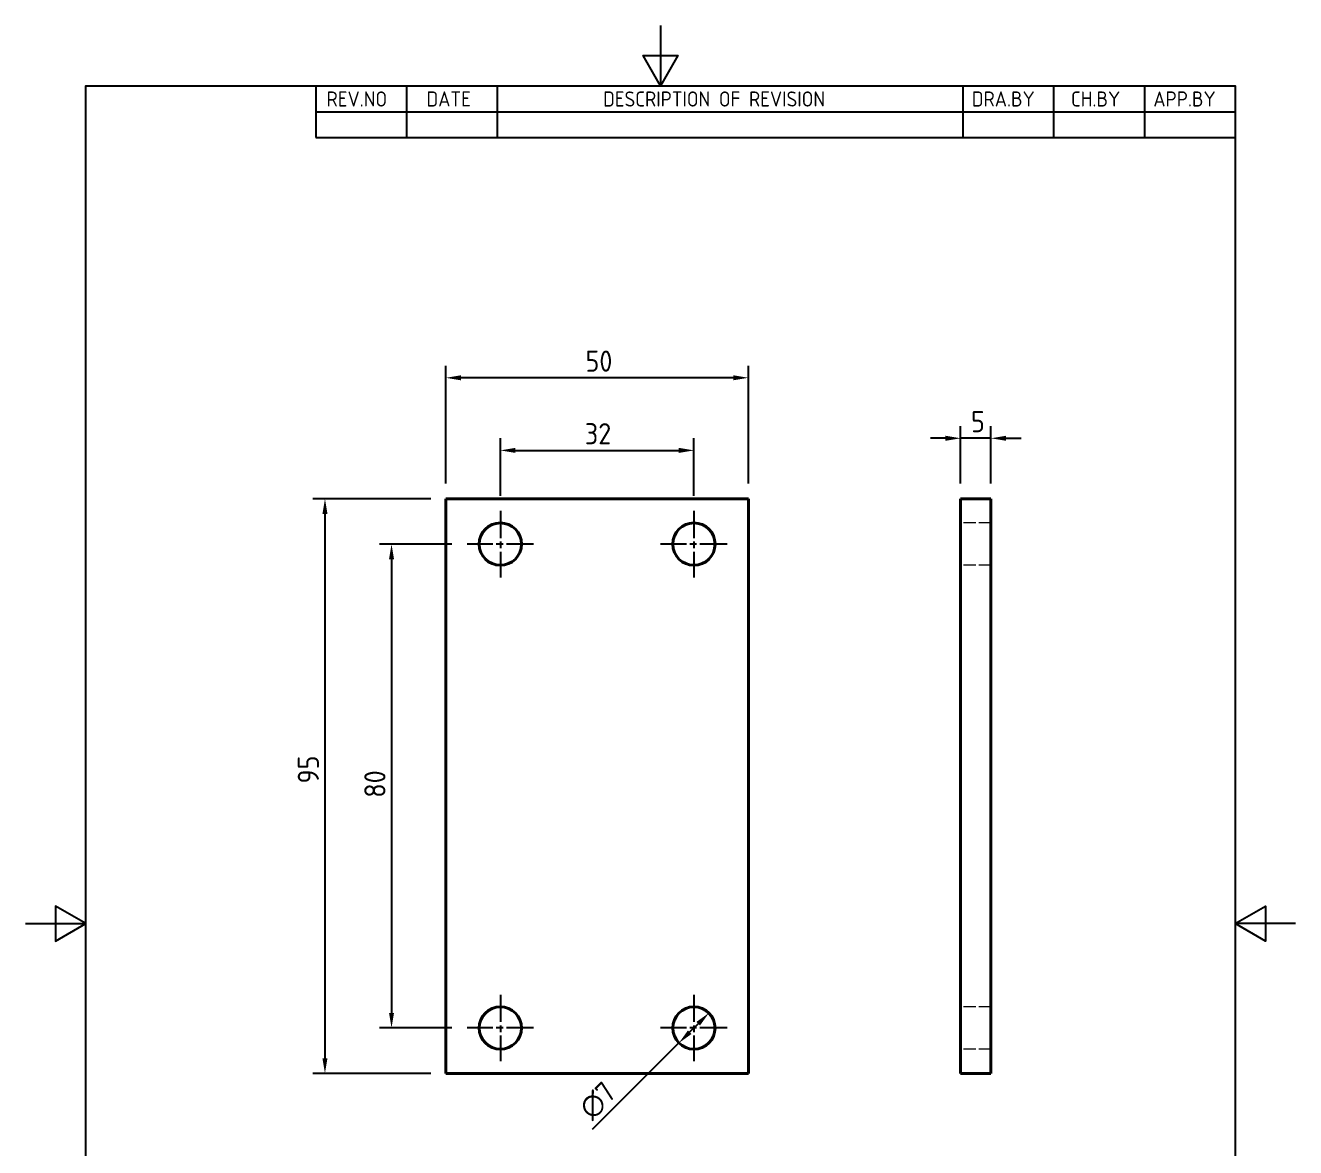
# Model space of a CAD drawing. Header units: millimetres. Extents: x 0 to 210, y 0 to 297.
# Drawn here: x 0 to 210, y 111.5 to 297 of the extents above; entities that cross this region are included whole.
import ezdxf

# ---------------------------------------------------------------- set-up
doc = ezdxf.new("R2010")
doc.units = ezdxf.units.MM
doc.linetypes.add('CHAIN', pattern=[0.35429999999999995, 0.2362, -0.0295, 0.0591, -0.0295])
doc.linetypes.add('DASHED', pattern=[0.2067, 0.1654, -0.0413])
doc.layers.get('0').update_dxf_attribs({"color": 3, "lineweight": 25})
for name, color, linetype, lineweight in [('가려진 것(ISO)', 2, 'DASHED', 18), ('가시적인 것(ISO)', 3, 'Continuous', 40), ('경계(ISO)', 7, 'Continuous', 25), ('기호(ISO)', 5, 'Continuous', 25), ('중심 표식(ISO)', 1, 'Continuous', 25), ('치수(ISO)', 2, 'Continuous', 25)]:
    doc.layers.add(name, color=color, linetype=linetype, lineweight=lineweight)
doc.styles.add('ISO Proportiona M2B', font='isocp.shx')
doc.styles.add('치수 텍스트_PSTEK_POSCO', font='isocp.shx')
doc.dimstyles.new('치수_PSTEK_POSCO', dxfattribs={"dimtxt": 3.5, "dimasz": 2.5, "dimexe": 2, "dimexo": 2.5, "dimgap": 1, "dimtad": 1, "dimrnd": 1e-08, "dimdsep": 46, "dimtxsty": '치수 텍스트_PSTEK_POSCO', "dimcen": 0.09, "dimdle": 10, "dimclrd": 7, "dimclre": 7, "dimclrt": 2, "dimadec": 1, "dimazin": 2, "dimtfac": 1, "dimtmove": 0, "dimatfit": 3, "dimfxl": 0, "dimtolj": 1, "dimlwd": -1, "dimlwe": -1, "dimarcsym": 0})

# ---------------------------------------------------------------- blocks, each defined once
blk = doc.blocks.new('경계 Default Border')
at = {"layer": '경계(ISO)', "flags": 128}
for points in [[(105, 297.0000076293945), (105, 287.0000076293945), (102.1132469177246, 292.0000076293945), (107.8867530822754, 292.0000076293945), (105, 287.0000076293945)], [(10, 10), (10, 287.0000076293945), (200, 287.0000076293945), (200, 10), (10, 10)], [(0, 148.5000038146973), (10, 148.5000038146973), (5, 151.3867473602295), (5, 145.6132507324219), (10, 148.5000038146973)], [(210, 148.5000038146973), (200, 148.5000038146973), (205, 151.3867473602295), (205, 145.6132507324219), (200, 148.5000038146973)]]:
    blk.add_lwpolyline(points, dxfattribs=at)
blk = doc.blocks.new('*D21')
at = {"layer": 'Defpoints', "color": 0, "transparency": 16777216}
for p in [(73.0259200277523, 211.2369814276625), (60.53082634185267, 131.2369814276626), (73.02592002775232, 131.2369814276626)]:
    blk.add_point(p, dxfattribs=at)
at = {"layer": '치수(ISO)', "color": 7, "transparency": 16777216}
for p, q in [((70.5259200277523, 211.2369814276625), (58.53082634185269, 211.2369814276625)), ((60.53082634185269, 208.7369814276625), (60.53082634185267, 133.7369814276626)), ((70.52592002775232, 131.2369814276626), (58.53082634185267, 131.2369814276626))]:
    blk.add_line(p, q, dxfattribs=at)
for points in [[(60.11415967518602, 208.7369814276625), (60.94749300851935, 208.7369814276625), (60.53082634185269, 211.2369814276625)], [(60.114159675186, 133.7369814276626), (60.94749300851933, 133.7369814276626), (60.53082634185267, 131.2369814276626)]]:
    blk.add_solid(points, dxfattribs=at)
at = {"layer": '치수(ISO)', "color": 2, "transparency": 16777216, "insert": (57.78082634185265, 169.3106034749066), "char_height": 3.5, "attachment_point": 4, "rotation": 90, "style": '치수 텍스트_PSTEK_POSCO'}
blk.add_mtext('\\A1;80', dxfattribs=at)
blk = doc.blocks.new('*D22')
at = {"layer": 'Defpoints', "color": 0, "transparency": 16777216}
for p in [(69.5259200277523, 218.7369814276626), (49.52592002775233, 123.7369814276626), (69.52592002775232, 123.7369814276626)]:
    blk.add_point(p, dxfattribs=at)
at = {"layer": '치수(ISO)', "color": 7, "transparency": 16777216}
for p, q in [((67.0259200277523, 218.7369814276626), (47.52592002775235, 218.7369814276626)), ((49.52592002775235, 216.2369814276626), (49.52592002775233, 126.2369814276626)), ((67.02592002775232, 123.7369814276626), (47.52592002775233, 123.7369814276626))]:
    blk.add_line(p, q, dxfattribs=at)
for points in [[(49.10925336108568, 216.2369814276626), (49.94258669441901, 216.2369814276626), (49.52592002775235, 218.7369814276626)], [(49.10925336108566, 126.2369814276626), (49.94258669441899, 126.2369814276626), (49.52592002775233, 123.7369814276626)]]:
    blk.add_solid(points, dxfattribs=at)
at = {"layer": '치수(ISO)', "color": 2, "transparency": 16777216, "insert": (46.77592002775231, 171.667006680832), "char_height": 3.5, "attachment_point": 4, "rotation": 90, "style": '치수 텍스트_PSTEK_POSCO'}
blk.add_mtext('\\A1;95', dxfattribs=at)
blk = doc.blocks.new('*D23')
at = {"layer": 'Defpoints', "color": 0, "transparency": 16777216}
for p in [(110.5259200277523, 226.7369814276626), (78.5259200277523, 216.7369814276625), (110.5259200277523, 216.7369814276626)]:
    blk.add_point(p, dxfattribs=at)
at = {"layer": '치수(ISO)', "color": 7, "transparency": 16777216}
for p, q in [((78.5259200277523, 219.2369814276625), (78.5259200277523, 228.7369814276626)), ((110.5259200277523, 219.2369814276626), (110.5259200277523, 228.7369814276626)), ((81.0259200277523, 226.7369814276626), (108.0259200277523, 226.7369814276626))]:
    blk.add_line(p, q, dxfattribs=at)
for points in [[(81.0259200277523, 227.1536480943292), (81.0259200277523, 226.3203147609959), (78.5259200277523, 226.7369814276626)], [(108.0259200277523, 227.1536480943292), (108.0259200277523, 226.3203147609959), (110.5259200277523, 226.7369814276626)]]:
    blk.add_solid(points, dxfattribs=at)
at = {"layer": '치수(ISO)', "color": 2, "transparency": 16777216, "insert": (92.49581668129561, 229.4873259158515), "char_height": 3.5, "attachment_point": 4, "style": '치수 텍스트_PSTEK_POSCO'}
blk.add_mtext('\\A1;32', dxfattribs=at)
blk = doc.blocks.new('*D24')
at = {"layer": 'Defpoints', "color": 0, "transparency": 16777216}
for p in [(69.5259200277523, 238.7369814276626), (69.5259200277523, 218.7369814276626), (119.5259200277523, 218.7369814276626)]:
    blk.add_point(p, dxfattribs=at)
at = {"layer": '치수(ISO)', "color": 7, "transparency": 16777216}
for p, q in [((69.5259200277523, 221.2369814276626), (69.5259200277523, 240.7369814276626)), ((119.5259200277523, 221.2369814276626), (119.5259200277523, 240.7369814276626)), ((117.0259200277523, 238.7369814276626), (72.0259200277523, 238.7369814276626))]:
    blk.add_line(p, q, dxfattribs=at)
for points in [[(72.0259200277523, 239.1536480943292), (72.0259200277523, 238.3203147609959), (69.5259200277523, 238.7369814276626)], [(117.0259200277523, 239.1536480943292), (117.0259200277523, 238.3203147609959), (119.5259200277523, 238.7369814276626)]]:
    blk.add_solid(points, dxfattribs=at)
at = {"layer": '치수(ISO)', "color": 2, "transparency": 16777216, "insert": (92.59954207499642, 241.4869814276626), "char_height": 3.5, "attachment_point": 4, "style": '치수 텍스트_PSTEK_POSCO'}
blk.add_mtext('\\A1;50', dxfattribs=at)
blk = doc.blocks.new('*D25')
at = {"layer": 'Defpoints', "color": 0, "transparency": 16777216}
for p in [(154.6165333130572, 228.7369814276626), (154.6165333130572, 218.7369814276626), (159.6165333130572, 218.7369814276626)]:
    blk.add_point(p, dxfattribs=at)
at = {"layer": '치수(ISO)', "color": 7, "transparency": 16777216}
for p, q in [((154.6165333130572, 221.2369814276626), (154.6165333130572, 230.7369814276626)), ((159.6165333130572, 221.2369814276626), (159.6165333130572, 230.7369814276626)), ((152.1165333130572, 228.7369814276626), (149.6165333130572, 228.7369814276626)), ((159.6165333130572, 228.7369814276626), (154.6165333130572, 228.7369814276626)), ((162.1165333130572, 228.7369814276626), (164.6165333130572, 228.7369814276626))]:
    blk.add_line(p, q, dxfattribs=at)
for points in [[(152.1165333130572, 229.1536480943292), (152.1165333130572, 228.3203147609959), (154.6165333130572, 228.7369814276626)], [(162.1165333130572, 229.1536480943292), (162.1165333130572, 228.3203147609959), (159.6165333130572, 228.7369814276626)]]:
    blk.add_solid(points, dxfattribs=at)
at = {"layer": '치수(ISO)', "color": 2, "transparency": 16777216, "insert": (156.3440459396419, 231.4869814276626), "char_height": 3.5, "attachment_point": 4, "style": '치수 텍스트_PSTEK_POSCO'}
blk.add_mtext('\\A1;5', dxfattribs=at)
blk = doc.blocks.new('*D26')
at = {"layer": 'Defpoints', "color": 0, "transparency": 16777216}
for p in [(113.0007937619057, 133.7118551618151), (108.0510462935991, 128.76210769351)]:
    blk.add_point(p, dxfattribs=at)
at = {"layer": '치수(ISO)', "color": 7, "transparency": 16777216}
for p, q in [((111.233026808939, 131.944088208849), (109.8188132465657, 130.5298746464761)), ((108.0510462935991, 128.76210769351), (93.72053312269365, 114.4315945226087))]:
    blk.add_line(p, q, dxfattribs=at)
for points in [[(110.9383989834447, 132.2387160343435), (111.5276546344334, 131.6494603833546), (113.0007937619057, 133.7118551618151)], [(109.5241854210714, 130.8245024719706), (110.1134410720601, 130.2352468209817), (108.0510462935991, 128.76210769351)]]:
    blk.add_solid(points, dxfattribs=at)
at = {"layer": '치수(ISO)', "color": 2, "transparency": 16777216, "insert": (92.48309625561757, 117.0832449520585), "char_height": 3.5, "attachment_point": 4, "rotation": 44.999999999991616, "style": '치수 텍스트_PSTEK_POSCO'}
blk.add_mtext('\\A1;∅7', dxfattribs=at)

msp = doc.modelspace()

# ---------------------------------------------------------------- linework, layer by layer
at = {"layer": '가려진 것(ISO)', "ltscale": 12.09482383728027}
for p, q in [((159.6165333130546, 214.7369814276625), (154.6165333130546, 214.7369814276625)), ((159.6165333130546, 207.7369814276625), (154.6165333130546, 207.7369814276625)), ((159.6165333130546, 134.7369814276626), (154.6165333130546, 134.7369814276626)), ((159.6165333130546, 127.7369814276626), (154.6165333130546, 127.7369814276626))]:
    msp.add_line(p, q, dxfattribs=at)
at = {"layer": '가시적인 것(ISO)'}
for p, q in [((69.5259200277523, 218.7369814276626), (69.52592002775232, 123.7369814276626)), ((119.5259200277523, 218.7369814276626), (69.5259200277523, 218.7369814276626)), ((119.5259200277523, 123.7369814276626), (119.5259200277523, 218.7369814276626)), ((159.6165333130572, 218.7369814276626), (154.6165333130572, 218.7369814276626)), ((154.6165333130572, 123.7369814276626), (154.6165333130572, 218.7369814276626)), ((159.6165333130572, 218.7369814276626), (159.6165333130572, 123.7369814276626)), ((69.52592002775232, 123.7369814276626), (119.5259200277523, 123.7369814276626)), ((159.6165333130572, 123.7369814276626), (154.6165333130572, 123.7369814276626))]:
    msp.add_line(p, q, dxfattribs=at)
for centre in [(78.5259200277523, 211.2369814276625), (110.5259200277523, 211.2369814276626), (78.52592002775232, 131.2369814276626), (110.5259200277523, 131.2369814276626)]:
    msp.add_circle(centre, 3.5, dxfattribs=at)
at = {"layer": '기호(ISO)'}
for p, q in [((48.00000000000001, 287.0000076293945), (200, 287.0000076293945)), ((48.00000000000001, 287.0000076293945), (48.00000000000001, 282.7200076293945)), ((63.00000000000001, 287.0000076293945), (63.00000000000001, 282.7200076293945)), ((78, 287.0000076293945), (78, 282.7200076293945)), ((155, 287.0000076293945), (155, 282.7200076293945)), ((170, 287.0000076293945), (170, 282.7200076293945)), ((185, 287.0000076293945), (185, 282.7200076293945)), ((200, 287.0000076293945), (200, 282.7200076293945)), ((48.00000000000001, 282.7200076293945), (200, 282.7200076293945)), ((48.00000000000001, 282.7200076293945), (48.00000000000001, 278.4400076293945)), ((63.00000000000001, 282.7200076293945), (63.00000000000001, 278.4400076293945)), ((78, 282.7200076293945), (78, 278.4400076293945)), ((155, 282.7200076293945), (155, 278.4400076293945)), ((170, 282.7200076293945), (170, 278.4400076293945)), ((185, 282.7200076293945), (185, 278.4400076293945)), ((200, 282.7200076293945), (200, 278.4400076293945)), ((48.00000000000001, 278.4400076293945), (200, 278.4400076293945))]:
    msp.add_line(p, q, dxfattribs=at)
at = {"layer": '중심 표식(ISO)', "linetype": 'CHAIN', "ltscale": 19.05165100097656}
for p, q in [((78.5259200277523, 216.7369814276625), (78.5259200277523, 205.7369814276625)), ((110.5259200277523, 216.7369814276626), (110.5259200277523, 205.7369814276626)), ((84.0259200277523, 211.2369814276625), (73.0259200277523, 211.2369814276625)), ((116.0259200277523, 211.2369814276626), (105.0259200277523, 211.2369814276626)), ((78.52592002775232, 136.7369814276626), (78.52592002775232, 125.7369814276625)), ((110.5259200277523, 136.7369814276626), (110.5259200277523, 125.7369814276625)), ((84.02592002775233, 131.2369814276626), (73.02592002775232, 131.2369814276626)), ((116.0259200277523, 131.2369814276626), (105.0259200277523, 131.2369814276626))]:
    msp.add_line(p, q, dxfattribs=at)

# ---------------------------------------------------------------- block references
msp.add_blockref('경계 Default Border', (0, 0))

# ---------------------------------------------------------------- texts
at = {"layer": '기호(ISO)', "color": 2, "char_height": 2.5, "attachment_point": 7, "style": 'ISO Proportiona M2B'}
for s, insert in [('REV.NO', (49.7871163682308, 283.5831900503393)), ('DATE', (66.31423177283666, 283.5831900503393)), ('DESCRIPTION OF REVISION', (95.50702043336295, 283.5831900503393)), ('DRA.BY', (156.4757339553203, 283.5831900503393)), ('CH.BY', (172.8642915086116, 283.5831900503393)), ('APP.BY', (186.4777339604403, 283.5831900503393))]:
    msp.add_mtext(s, dxfattribs=dict(at, insert=insert))

# ---------------------------------------------------------------- dimensions: what is measured, and where the dimension line sits
at = {"layer": '치수(ISO)', "color": 7}
for base, p1, p2, angle, override, picture, middle in [((69.5259200277523, 238.7369814276626), (119.5259200277523, 218.7369814276626), (69.5259200277523, 218.7369814276626), 180, {"dimdec": 2, "dimtp": 0, "dimtm": -0, "dimtdec": 2, "dimtofl": 0, "dimatfit": 1}, '*D24', (94.52592002775232, 238.7369814276626)), ((154.6165333130572, 228.7369814276626), (159.6165333130572, 218.7369814276626), (154.6165333130572, 218.7369814276626), 180, {"dimdec": 2, "dimtp": 0, "dimtm": -0, "dimtdec": 2, "dimtofl": 1, "dimatfit": 1}, '*D25', (157.1165333130572, 228.7369814276626)), ((110.5259200277523, 226.7369814276626), (78.5259200277523, 216.7369814276625), (110.5259200277523, 216.7369814276626), 180, {"dimdec": 2, "dimtp": 0, "dimtm": -0, "dimtdec": 2, "dimtofl": 0, "dimatfit": 1}, '*D23', (94.5259200277523, 226.7369814276626)), ((49.52592002775233, 123.7369814276626), (69.5259200277523, 218.7369814276626), (69.52592002775232, 123.7369814276626), 90, {"dimdec": 2, "dimtp": 0, "dimtm": -0, "dimtdec": 2, "dimtofl": 0, "dimatfit": 1}, '*D22', (49.52592002775231, 173.7369814276626)), ((60.53082634185267, 131.2369814276626), (73.0259200277523, 211.2369814276625), (73.02592002775232, 131.2369814276626), 90, {"dimdec": 2, "dimtp": 0, "dimtm": -0, "dimtdec": 2, "dimtofl": 0, "dimatfit": 1}, '*D21', (60.53082634185265, 171.2369814276625))]:
    dim = msp.add_linear_dim(base=base, p1=p1, p2=p2, angle=angle, dimstyle='치수_PSTEK_POSCO', override=override, dxfattribs=at)
    dim.commit()
    dim.dimension.update_dxf_attribs({"geometry": picture, "text_midpoint": middle, "dimtype": 160})
dim = msp.add_diameter_dim_2p(p1=(113.0007937619057, 133.7118551618151), p2=(108.0510462935991, 128.76210769351), dimstyle='치수_PSTEK_POSCO', override={"dimdec": 2, "dimlfac": 1, "dimtp": 0, "dimtm": -0, "dimtdec": 2, "dimatfit": 2}, dxfattribs=at)
dim.commit()
dim.dimension.update_dxf_attribs({"geometry": '*D26', "text_midpoint": (96.03630783107991, 116.7473692309944), "dimtype": 163})

doc.saveas('drawing.dxf')
